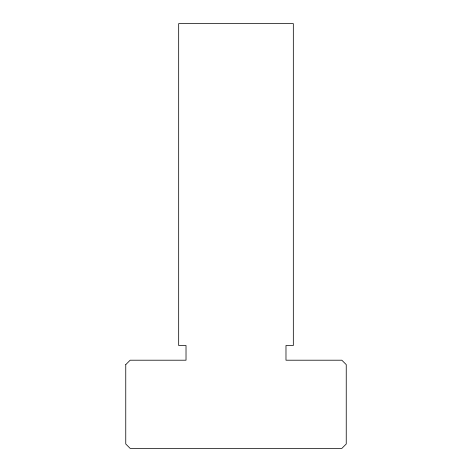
<?xml version="1.0" encoding="UTF-8"?>
<svg xmlns="http://www.w3.org/2000/svg" width="472" height="472" viewBox="0 0 472 472"><rect width="100%" height="100%" fill="white"/><g stroke="black" fill="none" stroke-linecap="round" stroke-linejoin="round"><path stroke-width="0.71" d="M125.758 364.614L125.758 443.993L130.166 448.4L341.834 448.4L346.241 443.993L346.241 364.614L341.834 360.207L285.979 360.207L285.979 345.51L293.324 345.51L293.324 23.6L178.676 23.6L178.676 345.51L186.021 345.51L186.021 360.207L130.166 360.207L125.758 364.614"/></g></svg>
